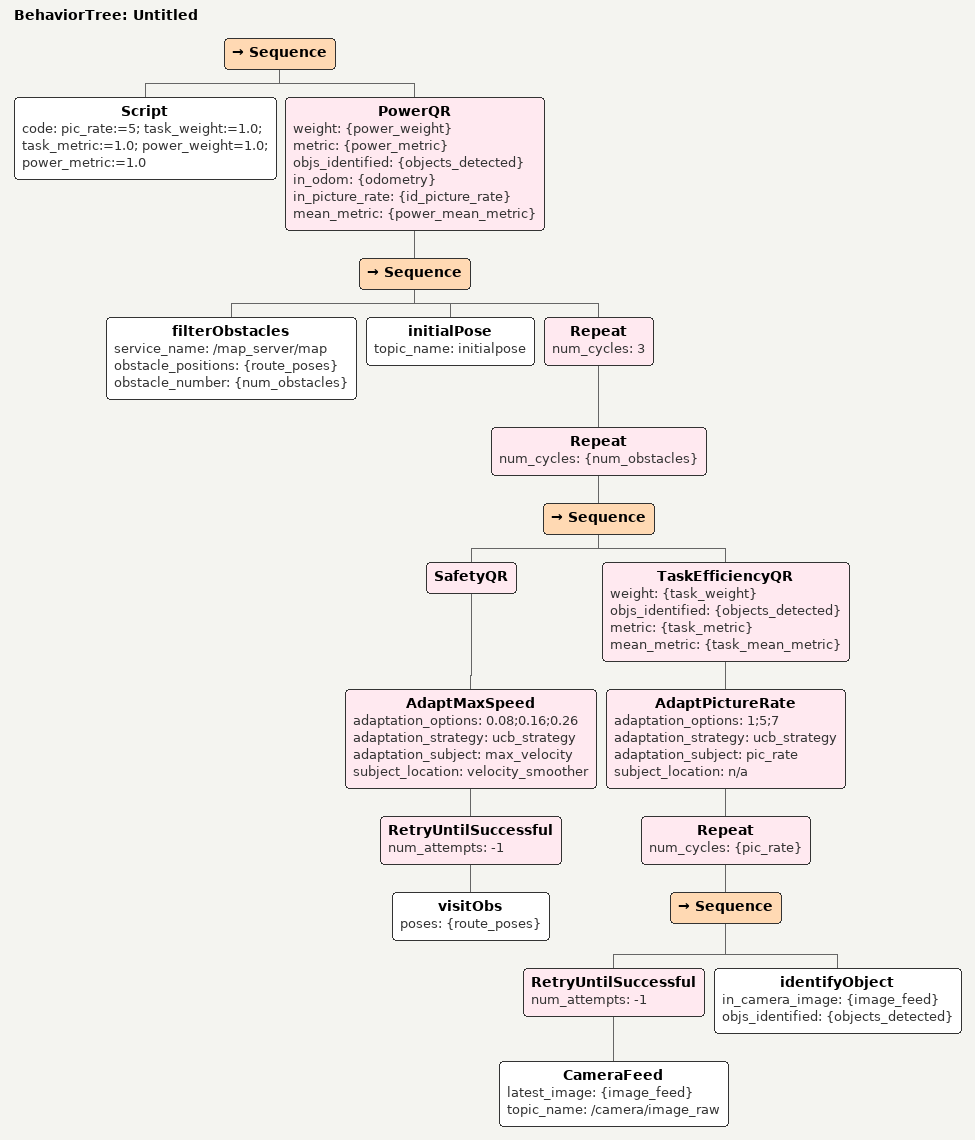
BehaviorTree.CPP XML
<root BTCPP_format="4">
  <BehaviorTree ID="Untitled">

	<Sequence>
		<Script code="pic_rate:=5; task_weight:=1.0; task_metric:=1.0; power_weight=1.0; power_metric:=1.0"/>
		<PowerQR weight="{power_weight}" metric="{power_metric}" objs_identified="{objects_detected}"  in_odom="{odometry}" in_picture_rate="{id_picture_rate}" mean_metric="{power_mean_metric}">
			<Sequence>
					<filterObstacles service_name="/map_server/map" obstacle_positions="{route_poses}" obstacle_number="{num_obstacles}"/>
					<initialPose topic_name="initialpose"/>
					<Repeat num_cycles="3">
						<Repeat num_cycles="{num_obstacles}">
							<Sequence>
							<SafetyQR>
							<AdaptMaxSpeed adaptation_options="0.08;0.16;0.26" adaptation_strategy="ucb_strategy" adaptation_subject="max_velocity" subject_location="velocity_smoother">
								<RetryUntilSuccessful num_attempts="-1">
										<visitObs poses="{route_poses}"/>
								</RetryUntilSuccessful>
							</AdaptMaxSpeed>
							</SafetyQR>
								<TaskEfficiencyQR weight="{task_weight}" objs_identified="{objects_detected}" metric="{task_metric}" mean_metric="{task_mean_metric}" >
								<AdaptPictureRate adaptation_options="1;5;7" adaptation_strategy="ucb_strategy" adaptation_subject="pic_rate" subject_location="n/a">
									<Repeat num_cycles="{pic_rate}">
										<Sequence>
												<RetryUntilSuccessful num_attempts="-1">
													<CameraFeed latest_image="{image_feed}" topic_name="/camera/image_raw"/>
												</RetryUntilSuccessful>
												<identifyObject in_camera_image="{image_feed}" objs_identified="{objects_detected}"/>
										</Sequence>
									</Repeat>
								</AdaptPictureRate>
								</TaskEfficiencyQR>
							</Sequence>
						</Repeat>
					</Repeat>
			</Sequence>
		</PowerQR>
	</Sequence>
  </BehaviorTree>
</root>
